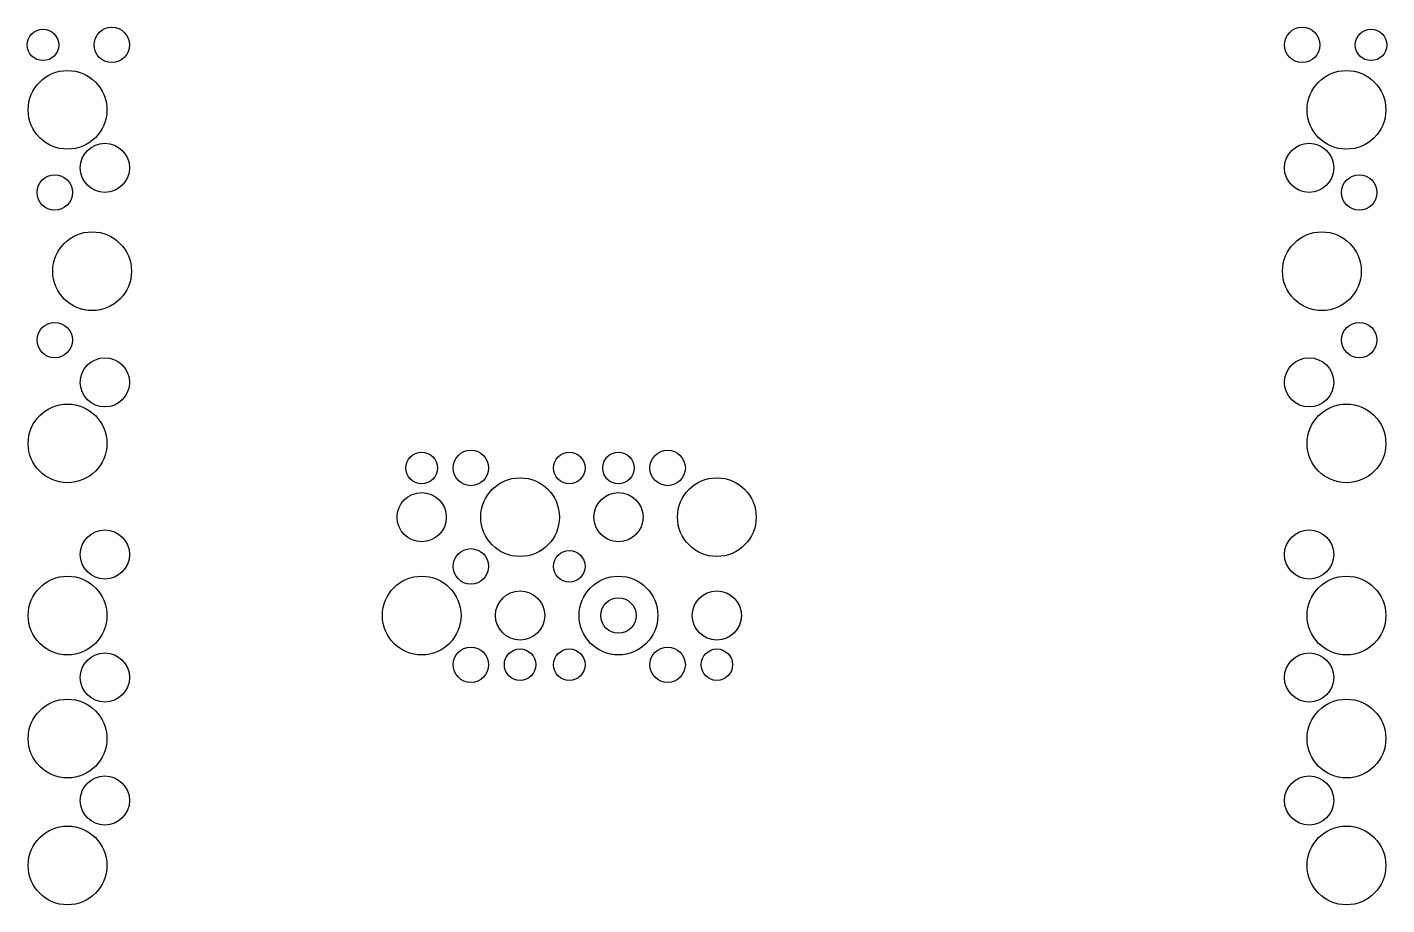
# Model space of a CAD drawing. Extents: x -691 to 691, y -444 to 448.
import ezdxf

# ---------------------------------------------------------------- set-up
doc = ezdxf.new("R2010")
doc.units = 0

msp = doc.modelspace()

# ---------------------------------------------------------------- linework, layer by layer
for centre, radius in [((-675, 430), 16), ((-605, 430), 18), ((605, 430), 18), ((675, 430), 16), ((-650, 364), 40), ((650, 364), 40), ((-612, 305), 25), ((612, 305), 25), ((-663, 280), 18), ((663, 280), 18), ((-625, 200), 40), ((625, 200), 40), ((-663, 130), 18), ((663, 130), 18), ((-612, 87), 25), ((612, 87), 25), ((-650, 25), 40), ((650, 25), 40), ((-290, 0), 16), ((-240, 0), 18), ((-140, 0), 16), ((-90, 0), 16), ((-40, 0), 18), ((-190, -50), 40), ((10, -50), 40), ((-290, -50), 25), ((-90, -50), 25), ((-612, -88), 25), ((612, -88), 25), ((-240, -100), 18), ((-140, -100), 16), ((-650, -150), 40), ((-290, -150), 40), ((-90, -150), 40), ((650, -150), 40), ((-190, -150), 25), ((-90, -150), 18), ((10, -150), 25), ((-612, -213), 25), ((-240, -200), 18), ((-190, -200), 16), ((-140, -200), 16), ((-40, -200), 18), ((10, -200), 16), ((612, -213), 25), ((-650, -275), 40), ((650, -275), 40), ((-612, -338), 25), ((612, -338), 25), ((-650, -404), 40), ((650, -404), 40)]:
    msp.add_circle(centre, radius)

doc.saveas('drawing.dxf')
